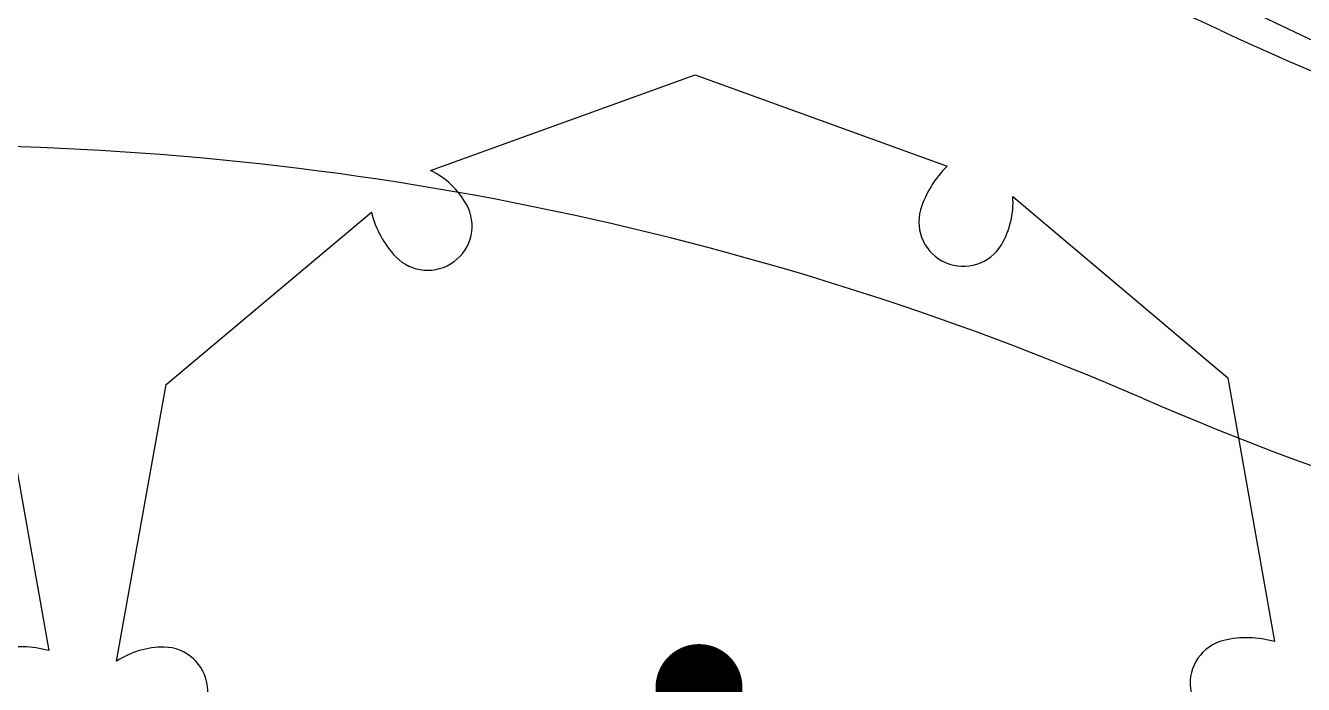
# Model space of a CAD drawing. Header units: feet. Extents: x 919634 to 928945, y 707022 to 708026.
# Drawn here: x 920142.23 to 920163.08, y 707272.46 to 707283.22 of the extents above; entities that cross this region are included whole.
import ezdxf

# ---------------------------------------------------------------- set-up
doc = ezdxf.new("R2010")
doc.units = ezdxf.units.FT
doc.header["$LTSCALE"] = 20
doc.header["$MEASUREMENT"] = 0
for name, color, linetype in [('-u-site-xref', 7, 'Continuous'), ('LK-TREE-050M', 2, 'Continuous'), ('LK-TREE-TRNK', 32, 'Continuous'), ('LP-PATT-SHAR', 4, 'Continuous'), ('LP-SHAR-BRDR-CONT', 123, 'Continuous'), ('LP-TREE', 15, 'Continuous')]:
    doc.layers.add(name, color=color, linetype=linetype)
doc.layers.add('Site Plan$0$SP-SIDEWALK', color=2, linetype='Continuous', lineweight=25)
doc.layers.get('-u-site-xref').off()

# ---------------------------------------------------------------- blocks, each defined once
blk = doc.blocks.new('Site Plan')
at = {"layer": 'Site Plan$0$SP-SIDEWALK'}
for centre, radius, start, end in [((920143.086, 707243.283), 44, 64.9514, 90.4182), ((920180.344, 707323.006), 44, 244.9514, 270.4182), ((920140.553, 707231.264), 50, 66.5522, 90.4182), ((920180.344, 707323.006), 50, 246.5522, 270.4182)]:
    blk.add_arc(centre, radius, start, end, dxfattribs=at)
blk = doc.blocks.new('TREE-SIMP-027')
at = {"layer": 'LK-TREE-050M'}
blk.add_lwpolyline([(0.2708, 0.4238), (0.4563, 0.2673), (0.4966, 0.0396, 0.127189), (0.4527, 0.0407, 0.875318), (0.4614, -0.0349, 0.149076), (0.5024, -0.0227), (0.4596, -0.2615), (0.2826, -0.4103, 0.127189), (0.2616, -0.3718, 0.875318), (0.2005, -0.417, 0.149076), (0.2316, -0.4464), (0.0033, -0.5288), (-0.214, -0.4499, 0.127189), (-0.1912, -0.4124, 0.875318), (-0.2609, -0.3821, 0.149076), (-0.2708, -0.4238), (-0.4563, -0.2673), (-0.4966, -0.0396, 0.127189), (-0.4527, -0.0407, 0.875318), (-0.4614, 0.0349, 0.149076), (-0.5024, 0.0227), (-0.4596, 0.2615), (-0.2826, 0.4103, 0.127189), (-0.2616, 0.3718, 0.875318), (-0.2005, 0.417, 0.149076), (-0.2316, 0.4464), (-0.0033, 0.5288), (0.214, 0.4499, 0.127189), (0.1912, 0.4124, 0.875318), (0.2609, 0.3821, 0.149076)], format="xyb", close=True, dxfattribs=at)
at = {"layer": 'LK-TREE-TRNK', "const_width": 0.0375}
blk.add_lwpolyline([(-0.0187, 0, 1), (0.0188, 0, 1)], format="xyb", close=True, dxfattribs=at)

msp = doc.modelspace()

# ---------------------------------------------------------------- block references
at = {"layer": '-u-site-xref'}
msp.add_blockref('Site Plan', (0, 0), dxfattribs=at)

# ---------------------------------------------------------------- next in the draw order: hatches: boundary and pattern name
at = {"layer": 'LP-PATT-SHAR'}
h = msp.add_hatch(dxfattribs=at)
h.set_pattern_fill('CROSS', color=256, scale=5)
h.set_pattern_definition([(0, (920122.6991, 707287.6352), (1.25, 1.25), [0.625, -1.875]), (90, (920123.0116, 707287.3227), (-1.25, 1.25), [0.625, -1.875])])
edge = h.paths.add_edge_path()
edge.add_line((920120.352, 707292.109), (920197.29, 707292.643))
edge.add_line((920197.29, 707292.643), (920197.261, 707289.831))
edge.add_arc((920191.588, 707260.289), 30.082, 79.1312, 137.1573)
edge.add_arc((920178.683, 707316.641), 37.044, 243.7196, 255.6977, ccw=False)
edge.add_arc((920143.091, 707243.35), 44.432, 64.4131, 90.0068)
edge.add_line((920143.086, 707287.783), (920120.37, 707287.618))
edge.add_line((920120.37, 707287.618), (920120.352, 707292.109))

# ---------------------------------------------------------------- next in the draw order: linework, layer by layer
at = {"layer": 'LP-SHAR-BRDR-CONT'}
msp.add_lwpolyline([(920120.352, 707292.109), (920197.29, 707292.643), (920197.261, 707289.831, 0.258739), (920169.531, 707280.744, -0.052312), (920162.281, 707283.425, 0.11214), (920143.086, 707287.783), (920120.37, 707287.618)], format="xyb", close=True, dxfattribs=at)

# ---------------------------------------------------------------- next in the draw order: block references
at = {"layer": 'LP-TREE', "xscale": 18.91141011540282, "yscale": 18.91141011540282, "zscale": 18.91141011540282}
for p in [(920153.213, 707272.414), (920133.213, 707272.268)]:
    msp.add_blockref('TREE-SIMP-027', p, dxfattribs=at)

doc.saveas('drawing.dxf')
